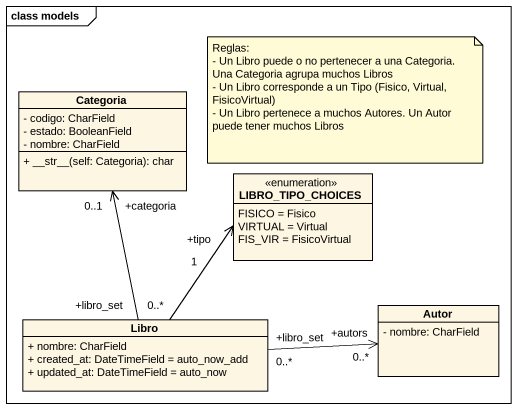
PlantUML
@startuml
mainframe class models
hide circle
hide empty members
skinparam classAttributeIconSize 0
class Categoria {
  - codigo: CharField
  - estado: BooleanField
  - nombre: CharField
  + ~__str~__(self: Categoria): char
}
enum LIBRO_TIPO_CHOICES {
  FISICO = Fisico
  VIRTUAL = Virtual
  FIS_VIR = FisicoVirtual
}
class Libro {
  + nombre: CharField
  + created_at: DateTimeField = auto_now_add
  + updated_at: DateTimeField = auto_now
}
class Autor {
  - nombre: CharField
}
Libro "+libro_set\n0..*" -up-> "+categoria\n0..1" Categoria
Libro -up-> "+tipo\n1" LIBRO_TIPO_CHOICES
Libro "+libro_set\n0..*" -right-> "+autors\n0..*" Autor
note as N1
  Reglas:
  - Un Libro puede o no pertenecer a una Categoria. Una Categoria agrupa muchos Libros
  - Un Libro corresponde a un Tipo (Fisico, Virtual, FisicoVirtual)
  - Un Libro pertenece a muchos Autores. Un Autor puede tener muchos Libros
end note
@enduml
